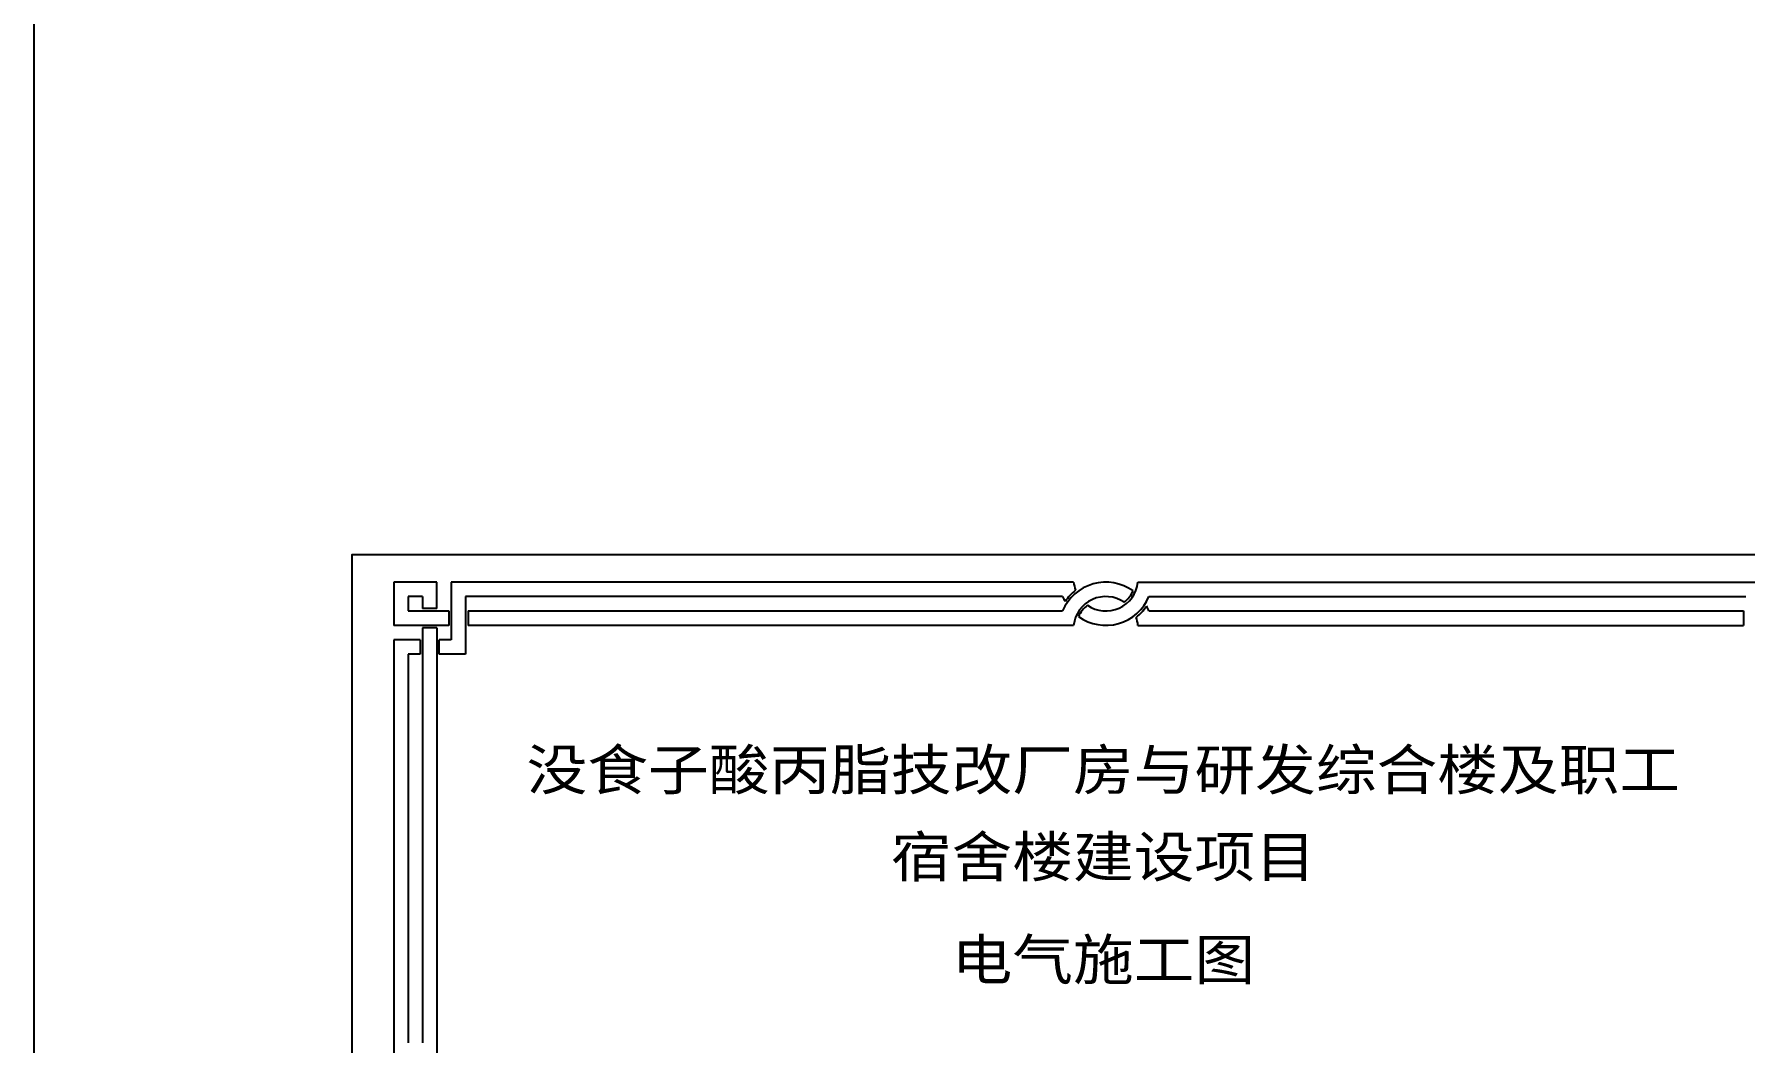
# Model space of a CAD drawing. Extents: x -809667 to 586099, y 3084146 to 3634412.
# Drawn here: x 380141.1 to 380479.3, y 3087204 to 3087403.3 of the extents above; entities that cross this region are included whole.
import ezdxf
from ezdxf.enums import TextEntityAlignment as Align

# ---------------------------------------------------------------- set-up
doc = ezdxf.new("R2010")
doc.units = 0
doc.header["$LTSCALE"] = 0.5
doc.layers.add('PUB_TITLE', color=4, linetype='CONTINUOUS')
doc.layers.add('文字', color=7, linetype='CONTINUOUS')
doc.styles.add('C', font='simhei.ttf', dxfattribs={"width": 0.8})

msp = doc.modelspace()

# ---------------------------------------------------------------- linework, layer by layer
at = {"layer": 'PUB_TITLE'}
for p, q in [((380212.151, 3087295.016), (380212.151, 3087286.484)), ((380220.683, 3087295.016), (380212.151, 3087295.016)), ((380214.995, 3087292.172), (380214.995, 3087289.328)), ((380217.839, 3087292.172), (380214.995, 3087292.172)), ((380217.839, 3087292.172), (380217.839, 3087289.802)), ((380220.683, 3087289.802), (380220.683, 3087295.016)), ((380223.528, 3087295.016), (380223.528, 3087283.639)), ((380346.582, 3087295.016), (380223.528, 3087295.016)), ((380226.372, 3087292.172), (380226.372, 3087280.795)), ((380344.409, 3087292.172), (380226.372, 3087292.172)), ((380359.302, 3087295.016), (380482.356, 3087295.016)), ((380361.475, 3087292.172), (380479.512, 3087292.172)), ((380214.995, 3087289.328), (380223.054, 3087289.328)), ((380220.683, 3087289.802), (380217.839, 3087289.802)), ((380223.054, 3087289.328), (380223.054, 3087286.484)), ((380226.846, 3087289.328), (380226.846, 3087286.484)), ((380226.846, 3087289.328), (380344.409, 3087289.328)), ((380361.475, 3087289.328), (380479.038, 3087289.328)), ((380479.038, 3087289.328), (380479.038, 3087286.484)), ((380223.054, 3087286.484), (380212.151, 3087286.484)), ((380220.683, 3087286.01), (380217.839, 3087286.01)), ((380217.839, 3087286.01), (380217.839, 3087204)), ((380220.683, 3087286.01), (380220.683, 3087201.827)), ((380346.582, 3087286.484), (380226.846, 3087286.484)), ((380359.302, 3087286.484), (380479.038, 3087286.484)), ((380217.365, 3087283.639), (380212.151, 3087283.639)), ((380212.151, 3087283.639), (380212.151, 3087201.827)), ((380217.365, 3087283.639), (380217.365, 3087280.795)), ((380223.528, 3087283.639), (380221.157, 3087283.639)), ((380221.157, 3087280.795), (380221.157, 3087283.639)), ((380217.365, 3087280.795), (380214.995, 3087280.795)), ((380214.995, 3087280.795), (380214.995, 3087204)), ((380226.372, 3087280.795), (380221.157, 3087280.795))]:
    msp.add_line(p, q, dxfattribs=at)
msp.add_lwpolyline([(380203.954, 3087090.467), (380203.954, 3087300.467), (380500.954, 3087300.467), (380500.954, 3087090.467)], close=True, dxfattribs=at)
for centre, radius, start, end in [((380352.942, 3087285.773), 9.244, 54.28845, 157.38014), ((380352.942, 3087295.727), 9.244, 202.61986, 209.31571), ((380352.942, 3087285.773), 9.718, 127.94346, 146.03732), ((380352.942, 3087295.727), 6.4, 186.37937, 200.97894), ((380352.942, 3087285.773), 6.4, 55.45016, 173.62063), ((380352.942, 3087295.727), 9.244, 234.28845, 337.38014), ((380352.942, 3087295.727), 6.4, 235.45016, 353.62063), ((380352.942, 3087295.727), 5.926, 307.76997, 335.5856), ((380352.942, 3087285.773), 5.926, 127.76997, 155.5856), ((380352.942, 3087295.727), 9.718, 307.94346, 326.03732), ((380352.942, 3087285.773), 9.244, 22.61986, 29.31571), ((380352.942, 3087285.773), 6.4, 6.37937, 20.97894)]:
    msp.add_arc(centre, radius, start, end, dxfattribs=at)
at = {"layer": '文字', "linetype": 'Continuous'}
msp.add_lwpolyline([(380141.072, 3087431.798), (381573.358, 3087431.798), (381573.358, 3087009.901), (380141.072, 3087009.901)], close=True, dxfattribs=at)

# ---------------------------------------------------------------- texts
at = {"layer": 'PUB_TITLE', "style": 'C', "width": 1.1}
for s, p in [('没食子酸丙脂技改厂房与研发综合楼及职工', (380352.454, 3087257.956)), ('宿舍楼建设项目', (380352.454, 3087240.743)), ('电气施工图', (380352.454, 3087220.436))]:
    msp.add_text(s, height=8, dxfattribs=at).set_placement(p, align=Align.MIDDLE_CENTER)

doc.saveas('drawing.dxf')
